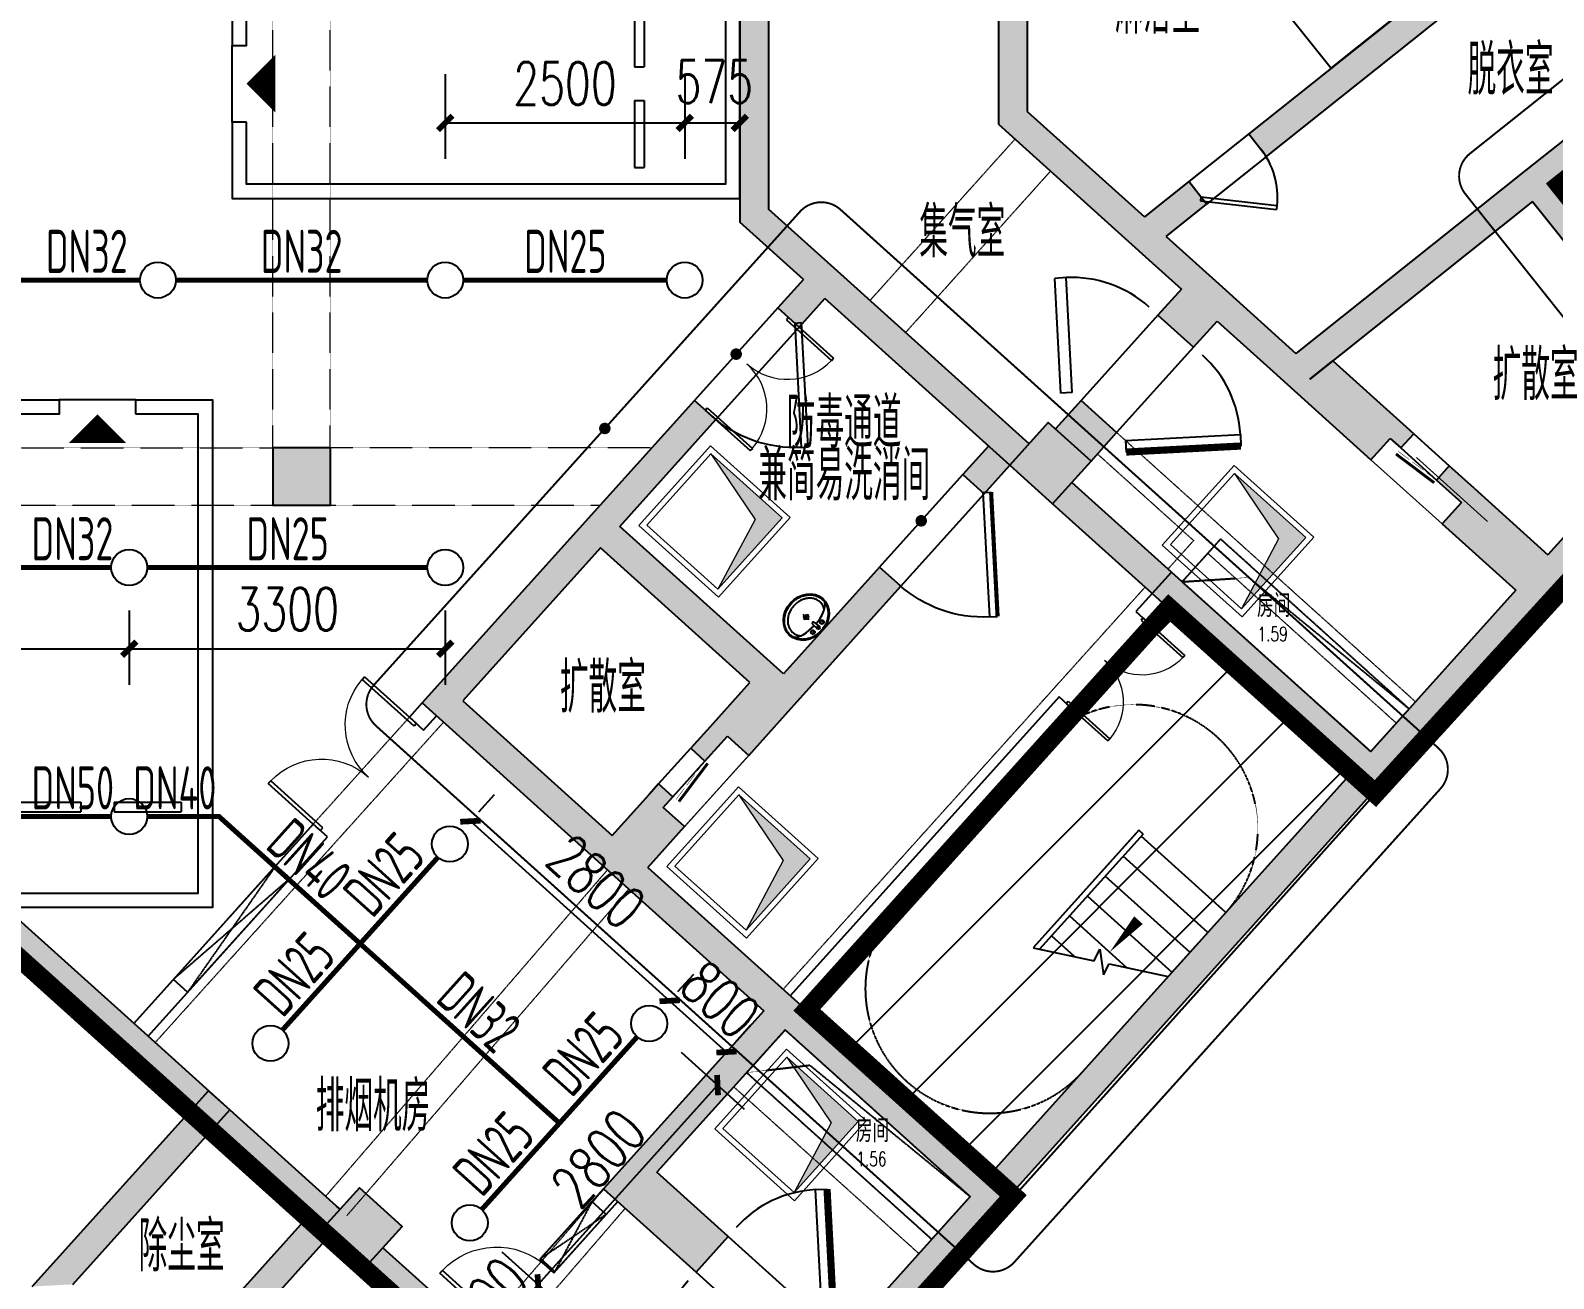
# Model space of a CAD drawing. Extents: x 6824721 to 16538177, y 2478193 to 6665639.
# Drawn here: x 8864383 to 8880286, y 2839080 to 2852107 of the extents above; entities that cross this region are included whole.
import ezdxf

# ---------------------------------------------------------------- set-up
doc = ezdxf.new("R2010")
doc.units = 0
doc.header["$LTSCALE"] = 10
doc.linetypes.add('CONTINOUS', pattern=[0])
doc.linetypes.add('DASH', pattern=[0.35, 0.25, -0.1])
for name, color, linetype in [('0-wo', 8, 'Continuous'), ('00-停车位', 67, 'Continuous'), ('DOOR_FIRE', 4, 'Continuous'), ('PUB_HATCH', 8, 'Continuous'), ('R_人防洗消集水坑', 32, 'Continuous'), ('S-梁-实线', 4, 'CONTINOUS'), ('S-梁-虚线', 4, 'DASH'), ('W-EQUIP_喷头', 7, 'Continuous'), ('W-PIPE-喷淋中', 6, 'Continuous'), ('W-TEXT_喷淋', 7, 'Continuous'), ('W-TWT_DIM', 3, 'Continuous'), ('WALL', 9, 'Continuous'), ('画水辅助', 6, 'Continuous')]:
    doc.layers.add(name, color=color, linetype=linetype)
doc.layers.add('钢梁', color=141, linetype='Continuous', lineweight=18)
doc.styles.add('8B2_02', font='tssdeng.shx', dxfattribs={"width": 0.7, "bigfont": 'TSSDCHN.shx'})
doc.styles.add('_TCH_DIM_T3', font='SIMPLEX', dxfattribs={"width": 0.705882, "bigfont": 'GBCBIG'})
doc.styles.add('_TCH_SPACE', font='SIMPLEX', dxfattribs={"height": 5, "bigfont": 'GBCBIG'})
doc.styles.add('_TWT_PIPEDN', font='TSSDENG', dxfattribs={"width": 0.8, "height": 3.5, "bigfont": 'TSSDCHN'})
doc.dimstyles.new('_TWT_ARCH&&150', dxfattribs={"dimtxt": 446.25, "dimasz": 150, "dimexe": 375, "dimexo": 450, "dimgap": 189.375, "dimtad": 1, "dimdec": 0, "dimzin": 0, "dimdsep": 46, "dimtxsty": '_TCH_DIM_T3', "dimblk": 'ARCHTICK', "dimcen": 0.09, "dimclrt": 7, "dimazin": 2, "dimtfac": 1, "dimtdec": 0, "dimtix": 1, "dimtmove": 2, "dimatfit": 3, "dimfxl": 0, "dimtolj": 1, "dimtzin": 0, "dimarcsym": 0})

# ---------------------------------------------------------------- blocks, each defined once
blk = doc.blocks.new('车位2400x5300')
at = {"layer": '00-停车位', "color": 251}
for p, q in [((-875, -1000), (-175, -1000)), ((-875, -1100), (-875, -1000)), ((-875, -1100), (-175, -1100)), ((-175, -1100), (-175, -1000)), ((175, -1000), (875, -1000)), ((175, -1100), (175, -1000)), ((175, -1100), (875, -1100)), ((875, -1100), (875, -1000)), ((400, -5300), (-400, -5300))]:
    blk.add_line(p, q, dxfattribs=at)
blk.add_lwpolyline([(400, -5150), (400, -5300), (1200, -5300), (1200, 0), (-1200, 0), (-1200, -5300), (-400, -5300), (-400, -5150), (-1050, -5150), (-1050, -150), (1050, -150), (1050, -5150), (400, -5150)], dxfattribs=at)
blk.add_lwpolyline([(0, -5150, 0, 600, 0), (0, -4850, 600, 600, 0)], format="xyseb", dxfattribs=at)
blk = doc.blocks.new('洗消污水集水坑')
at = {"layer": 'R_人防洗消集水坑', "lineweight": 15}
h = blk.add_hatch(color=256, dxfattribs=at)
h.dxf.hatch_style = 1
h.paths.add_polyline_path([(161254, 16997), (162054, 17197), (161054, 17197), (161054, 16197)])
for points in [[(162114, 17257), (160994, 17257), (160994, 16137), (162114, 16137)], [(162054, 17197), (161054, 17197), (161054, 16197), (162054, 16197)]]:
    blk.add_lwpolyline(points, close=True, dxfattribs=at)
blk.add_lwpolyline([(161054, 16197), (161254, 16997), (162054, 17197)], dxfattribs=at)
blk = doc.blocks.new('洗消坑')
at = {"layer": 'R_人防洗消集水坑', "lineweight": 15, "rotation": 227.9999999999999}
for p in [(235953, -258589), (241420, -258794), (236246, -262149), (236747, -264888)]:
    blk.add_blockref('洗消污水集水坑', p, dxfattribs=at)
blk = doc.blocks.new('$DorLib2D$00000002')
for p, q in [((-0.5, 0), (-0.5, 0.4875)), ((-0.475, 0.4875), (-0.5, 0.4875)), ((-0.475, 0), (-0.475, 0.4875)), ((0.475, 0), (0.475, 0.4875)), ((0.475, 0.4875), (0.5, 0.4875)), ((0.5, 0), (0.5, 0.4875)), ((-0.5, 0), (-0.475, 0)), ((0.5, 0), (0.475, 0))]:
    blk.add_line(p, q)
at = {"lineweight": 13}
for centre, start, end in [((-0.4875, 0), 0, 88.53072), ((0.4875, 0), 91.46928, 180)]:
    blk.add_arc(centre, 0.4875, start, end, dxfattribs=at)
blk = doc.blocks.new('A$C31617C59')
at = {"layer": 'DOOR_FIRE', "xscale": -1300, "yscale": -1300, "zscale": 100, "rotation": 47.99999999999827}
blk.add_blockref('$DorLib2D$00000002', (-435, -483), dxfattribs=at)
blk = doc.blocks.new('A$C405108C4')
at = {"color": 252, "linetype": 'DASH'}
for points in [[(158382, -100760), (157460, -102083)], [(158530, -100894), (157311, -101949)], [(161681, -104269), (161295, -104997)], [(161830, -104403), (161146, -104864)]]:
    blk.add_lwpolyline(points, dxfattribs=at)
at = {"layer": '画水辅助', "color": 4}
for points in [[(158530, -100894), (157460, -102083), (157311, -101949), (158382, -100760), (158530, -100894)], [(161681, -104269), (161146, -104864), (161295, -104997), (161830, -104403), (161681, -104269)]]:
    blk.add_lwpolyline(points, dxfattribs=at)
blk = doc.blocks.new('_FZH')
blk.add_lwpolyline([(-0.5, -0.5), (0.5, -0.5), (0.5, 0.5), (-0.5, 0.5)], close=True)
at = {"layer": 'PUB_HATCH'}
blk.add_solid([(-0.5, -0.5), (0.5, -0.5), (-0.5, 0.5), (0.5, 0.5)], dxfattribs=at)
blk = doc.blocks.new('$DorLib2D$00000081')
for p, q in [((-0.207, 0.774), (-0.169, 0.811)), ((0.5, 0.067), (-0.207, 0.774)), ((0.538, 0.104), (-0.169, 0.811)), ((0.5, 0.067), (0.538, 0.104))]:
    blk.add_line(p, q)
blk.add_arc((0.5, 0.067), 1, 135, 180)
blk = doc.blocks.new('$DorLib2D$00000075')
for p, q in [((-0.207, 1.02), (-0.136, 1.09)), ((0.5, 0.313), (-0.207, 1.02)), ((0.5, 0.313), (0.571, 0.383)), ((0.5, -0.313), (-0.207, -1.02)), ((0.571, -0.383), (-0.136, -1.09)), ((0.5, -0.313), (0.571, -0.383)), ((-0.207, -1.02), (-0.136, -1.09))]:
    blk.add_line(p, q)
at = {"const_width": 0.0625}
blk.add_lwpolyline([(0.571, 0.383), (-0.136, 1.09)], dxfattribs=at)
for centre, start, end in [((0.5, 0.313), 135, 180), ((0.5, -0.313), 180, 225)]:
    blk.add_arc(centre, 1, start, end)
blk = doc.blocks.new('$DorLib2D$00000001')
for p, q in [((0.45, 0.975), (0.5, 0.975)), ((0.45, 0), (0.45, 0.975)), ((0.5, 0), (0.5, 0.975)), ((0.5, 0), (0.45, 0))]:
    blk.add_line(p, q)
at = {"lineweight": 13}
blk.add_arc((0.475, 0), 0.975, 91.4693, 180, dxfattribs=at)
blk = doc.blocks.new('$DorLib2D$00000249')
at = {"color": 0}
for points, const_width in [([(-0.504, 0.274), (0.492, 0.361)], 0.06), ([(-0.5, 0.2), (-0.254, 0.221)], 0.01), ([(-0.156, 0.23), (0.13, 0.255)], 0.01), ([(0.207, 0.262), (0.496, 0.287)], 0.01)]:
    blk.add_lwpolyline(points, dxfattribs=dict(at, const_width=const_width))
blk = doc.blocks.new('$DorLib2D$00000084')
for p, q in [((-0.207, 0.807), (-0.16, 0.854)), ((0.5, 0.1), (-0.207, 0.807)), ((0.5, 0.1), (0.547, 0.147))]:
    blk.add_line(p, q)
at = {"const_width": 0.0333}
blk.add_lwpolyline([(0.547, 0.147), (-0.16, 0.854)], dxfattribs=at)
blk.add_arc((0.5, 0.1), 1, 135, 180)
blk = doc.blocks.new('$lvtry$00000173')
at = {"color": 0}
for p, q in [((-11, -125, 0), (-16, -50, 0)), ((12, -125, 0), (16, -50, 0)), ((-35, -219, 0), (40, -219, 0)), ((2, -177, 0), (2, -260, 0))]:
    blk.add_line(p, q, dxfattribs=at)
for centre, radius in [((-69, -62, 0), 20.6), ((-69, -62, 0), 15.6), ((0, -50, 0), 15.8), ((72, -62, 0), 20.6), ((72, -62, 0), 15.6), ((2, -219, 0), 23.4)]:
    blk.add_circle(centre, radius, dxfattribs=at)
blk.add_arc((1, -117, 0), 13.9, 215.486, 324.514, dxfattribs=at)
blk.add_ellipse((2, -219, 0), major_axis=(-259, 0), ratio=0.848663, dxfattribs=at)
for start_param, end_param in [(4.764585, 5.931457), (3.493317, 4.671733)]:
    blk.add_ellipse((2, -215, 0), major_axis=(-259, 0), ratio=0.459125, start_param=start_param, end_param=end_param, dxfattribs=at)
for points, knots in [([(-247, -219, 0), (-247, -226, 0), (-247, -233, 0), (-245, -253, 0), (-242, -264, 0), (-234, -288, 0), (-229, -299, 0), (-216, -321, 0), (-209, -331, 0), (-192, -351, 0), (-183, -360, 0), (-162, -377, 0), (-151, -385, 0), (-127, -399, 0), (-115, -405, 0), (-88, -415, 0), (-75, -419, 0), (-47, -425, 0), (-32, -427, 0), (-4, -429, 0), (11, -429, 0), (40, -426, 0), (54, -424, 0), (82, -418, 0), (96, -413, 0), (122, -403, 0), (134, -397, 0), (158, -383, 0), (169, -375, 0), (189, -357, 0), (198, -348, 0), (215, -328, 0), (222, -318, 0), (234, -296, 0), (239, -284, 0), (246, -261, 0), (248, -249, 0), (251, -225, 0), (251, -213, 0), (249, -189, 0), (246, -177, 0), (239, -154, 0), (234, -143, 0), (222, -121, 0), (215, -110, 0), (199, -90, 0), (190, -81, 0), (170, -63, 0), (159, -55, 0), (135, -41, 0), (123, -35, 0), (97, -24, 0), (83, -20, 0), (55, -13, 0), (41, -11, 0), (12, -9, 0), (-3, -9, 0), (-31, -10, 0), (-46, -12, 0), (-74, -18, 0), (-87, -22, 0), (-114, -32, 0), (-126, -38, 0), (-150, -52, 0), (-162, -60, 0), (-182, -77, 0), (-192, -86, 0), (-209, -106, 0), (-216, -116, 0), (-228, -138, 0), (-234, -149, 0), (-242, -172, 0), (-244, -184, 0), (-247, -204, 0), (-247, -211, 0), (-247, -219, 0)], [0, 0, 0, 0, 0.105369, 0.105369, 0.278747, 0.278747, 0.452125, 0.452125, 0.625504, 0.625504, 0.798882, 0.798882, 0.97226, 0.97226, 1.145639, 1.145639, 1.319017, 1.319017, 1.492395, 1.492395, 1.665774, 1.665774, 1.839152, 1.839152, 2.01253, 2.01253, 2.185909, 2.185909, 2.359287, 2.359287, 2.532665, 2.532665, 2.706044, 2.706044, 2.879422, 2.879422, 3.0528, 3.0528, 3.226179, 3.226179, 3.399557, 3.399557, 3.572935, 3.572935, 3.746313, 3.746313, 3.919692, 3.919692, 4.09307, 4.09307, 4.266448, 4.266448, 4.439827, 4.439827, 4.613205, 4.613205, 4.786583, 4.786583, 4.959962, 4.959962, 5.13334, 5.13334, 5.306718, 5.306718, 5.480097, 5.480097, 5.653475, 5.653475, 5.826853, 5.826853, 6.000232, 6.000232, 6.17361, 6.17361, 6.283185, 6.283185, 6.283185, 6.283185]), ([(-184, -131, 0), (-185, -133, 0), (-186, -135, 0), (-191, -143, 0), (-195, -149, 0), (-201, -161, 0), (-203, -168, 0), (-207, -180, 0), (-209, -187, 0), (-211, -199, 0), (-212, -205, 0), (-212, -214, 0), (-212, -216, 0), (-212, -219, 0), (-212, -225, 0), (-212, -232, 0), (-210, -246, 0), (-208, -254, 0), (-204, -266, 0), (-202, -272, 0), (-198, -281, 0), (-196, -286, 0), (-189, -298, 0), (-185, -304, 0), (-176, -316, 0), (-171, -322, 0), (-161, -332, 0), (-156, -337, 0), (-143, -347, 0), (-135, -353, 0), (-121, -362, 0), (-116, -365, 0), (-105, -370, 0), (-100, -373, 0), (-88, -378, 0), (-82, -380, 0), (-69, -384, 0), (-63, -386, 0), (-47, -389, 0), (-38, -391, 0), (-21, -393, 0), (-12, -393, 0), (7, -394, 0), (16, -393, 0), (34, -392, 0), (43, -390, 0), (59, -387, 0), (67, -385, 0), (83, -380, 0), (91, -378, 0), (106, -372, 0), (113, -368, 0), (127, -361, 0), (133, -357, 0), (146, -348, 0), (152, -343, 0), (163, -333, 0), (169, -328, 0), (178, -317, 0), (183, -312, 0), (190, -301, 0), (194, -296, 0), (200, -284, 0), (204, -277, 0), (209, -264, 0), (210, -258, 0), (213, -246, 0), (214, -241, 0), (216, -227, 0), (216, -219, 0), (215, -206, 0), (214, -200, 0), (213, -189, 0), (211, -183, 0), (206, -167, 0), (202, -156, 0), (193, -141, 0), (190, -136, 0), (187, -131, 0)], [5.740897, 5.740897, 5.740897, 5.740897, 5.780874, 5.780874, 5.896829, 5.896829, 6.012784, 6.012784, 6.128739, 6.128739, 6.240697, 6.240697, 6.283185, 6.283185, 6.283185, 6.399826, 6.399826, 6.5409, 6.5409, 6.634, 6.634, 6.7271, 6.7271, 6.852188, 6.852188, 6.977276, 6.977276, 7.077377, 7.077377, 7.229977, 7.229977, 7.317389, 7.317389, 7.404801, 7.404801, 7.497094, 7.497094, 7.589386, 7.589386, 7.712334, 7.712334, 7.835281, 7.835281, 7.958228, 7.958228, 8.081175, 8.081175, 8.194983, 8.194983, 8.30879, 8.30879, 8.422598, 8.422598, 8.537599, 8.537599, 8.6526, 8.6526, 8.767602, 8.767602, 8.884432, 8.884432, 8.982435, 8.982435, 9.119467, 9.119467, 9.224191, 9.224191, 9.328914, 9.328914, 9.470087, 9.470087, 9.571187, 9.571187, 9.672288, 9.672288, 9.874489, 9.874489, 9.967059, 9.967059, 9.967059, 9.967059])]:
    blk.add_open_spline(points, degree=3, knots=knots, dxfattribs=at)
for p in [(1, -50), (2, -219, 0)]:
    blk.add_point(p, dxfattribs=at)
blk = doc.blocks.new('jkytk')
h = blk.add_hatch()
h.set_pattern_fill('ANSI31', color=252, scale=500)
h.set_pattern_definition([(45, (8493122.4, 3120586.9), (-561.266, 561.266), [])])
edge = h.paths.add_edge_path()
edge.add_line((8573042, 2852788), (8569268, 2848582))
edge.add_line((8569268, 2848582), (8567106, 2850529))
edge.add_line((8567106, 2850529), (8570894, 2854721))
edge.add_line((8570894, 2854721), (8573045, 2852791))
at = {"color": 1, "const_width": 20}
blk.add_lwpolyline([(8573042, 2852788), (8569268, 2848582), (8567106, 2850529), (8570894, 2854721), (8573045, 2852791)], dxfattribs=at)
at = {"layer": 'WALL', "color": 1, "const_width": 200}
for points in [[(8591664, 2868734), (8581726, 2860820), (8579919, 2863088), (8574962, 2859140), (8576768, 2856872), (8573042, 2852788), (8570886, 2854728), (8567106, 2850529), (8569261, 2848589), (8565848, 2844799), (8558488, 2851427), (8549989, 2851427), (8549989, 2856077), (8515539, 2856077)], [(8498859, 2828327), (8482776, 2828327), (8482776, 2792327), (8498891, 2792327), (8498891, 2783328), (8504550, 2783328), (8512897, 2775813), (8515479, 2778680), (8515479, 2788843), (8565856, 2844792), (8558488, 2851427), (8549989, 2851427), (8549989, 2856072), (8515539, 2856072), (8515539, 2864326), (8498940, 2864325), (8498889, 2828327)]]:
    blk.add_lwpolyline(points, dxfattribs=at)
blk = doc.blocks.new('LIANGMOBAN')
at = {"layer": 'S-梁-实线', "lineweight": 18}
for p, q in [((2006935, 132380), (2007203, 132677)), ((2002991, 127925), (2006771, 132123)), ((2004319, 125518), (2002389, 127256))]:
    blk.add_line(p, q, dxfattribs=at)
at = {"layer": 'S-梁-虚线', "color": 8, "lineweight": 18}
for p, q in [((1997441, 133778), (1997441, 142078)), ((1998041, 133778), (1998041, 139183)), ((2005184, 136994), (2003675, 135315)), ((2004047, 134980), (2005556, 136660)), ((2002714, 135239), (2001844, 134273)), ((2002067, 134072), (2002937, 135038)), ((2006252, 133937), (2009369, 131130)), ((1989041, 133778), (1997441, 133778)), ((2001399, 133778), (1998041, 133778)), ((2006051, 133714), (2007055, 132810)), ((2004646, 133499), (2003776, 132533)), ((2003999, 132332), (2004869, 133298)), ((1993707, 133178), (1997441, 133178)), ((1998041, 133178), (2000859, 133178)), ((2007055, 132810), (2006787, 132513)), ((2007203, 132677), (2009169, 130907)), ((2006548, 132324), (2003663, 129119)), ((1999000, 131114), (1995989, 127770)), ((1996212, 127569), (1999223, 130913)), ((2002187, 130768), (2001518, 130025)), ((2001741, 129824), (2002394, 130550)), ((1997993, 125966), (2000935, 129372)), ((1998216, 125765), (2001158, 129172)), ((2003663, 129119), (2002768, 128125)), ((2002255, 127107), (2004185, 125369)), ((1999591, 124527), (2000898, 126041)), ((1999814, 124326), (2001121, 125840)), ((2003087, 124743), (2002195, 125546)), ((2001860, 125175), (2002752, 124372))]:
    blk.add_line(p, q, dxfattribs=at)
blk = doc.blocks.new('_ArchTick')
at = {"color": 0, "linetype": 'ByBlock', "const_width": 0.4}
blk.add_lwpolyline([(-0.5, -0.5), (0.5, 0.5)], dxfattribs=at)
blk = doc.blocks.new('*D455')
at = {"layer": 'Defpoints', "color": 0, "transparency": 16777216}
for p in [(8862014, 2846501), (8865414, 2846501), (8865414, 2845653)]:
    blk.add_point(p, dxfattribs=at)
at = {"layer": 'W-TWT_DIM', "color": 0, "lineweight": -2, "transparency": 16777216}
for p, q in [((8862014, 2846051), (8862014, 2845278)), ((8865414, 2846051), (8865414, 2845278)), ((8862014, 2845653), (8865414, 2845653))]:
    blk.add_line(p, q, dxfattribs=at)
at = {"layer": 'W-TWT_DIM', "color": 0, "lineweight": -2, "transparency": 16777216, "xscale": 150, "yscale": 150, "zscale": 150, "rotation": 180}
blk.add_blockref('_ArchTick', (8862014, 2845653), dxfattribs=at)
at = {"layer": 'W-TWT_DIM', "color": 0, "lineweight": -2, "transparency": 16777216, "xscale": 150, "yscale": 150, "zscale": 150}
blk.add_blockref('_ArchTick', (8865414, 2845653), dxfattribs=at)
at = {"layer": 'W-TWT_DIM', "color": 7, "transparency": 16777216, "insert": (8863714, 2846066), "char_height": 446.2, "attachment_point": 5, "style": '_TCH_DIM_T3'}
blk.add_mtext('\\A1;3400', dxfattribs=at)
blk = doc.blocks.new('*D456')
at = {"layer": 'Defpoints', "color": 0, "transparency": 16777216}
for p in [(8865414, 2846501), (8868714, 2846501), (8868714, 2845653)]:
    blk.add_point(p, dxfattribs=at)
at = {"layer": 'W-TWT_DIM', "color": 0, "lineweight": -2, "transparency": 16777216}
for p, q in [((8865414, 2846051), (8865414, 2845278)), ((8868714, 2846051), (8868714, 2845278)), ((8865414, 2845653), (8868714, 2845653))]:
    blk.add_line(p, q, dxfattribs=at)
at = {"layer": 'W-TWT_DIM', "color": 0, "lineweight": -2, "transparency": 16777216, "xscale": 150, "yscale": 150, "zscale": 150, "rotation": 180}
blk.add_blockref('_ArchTick', (8865414, 2845653), dxfattribs=at)
at = {"layer": 'W-TWT_DIM', "color": 0, "lineweight": -2, "transparency": 16777216, "xscale": 150, "yscale": 150, "zscale": 150}
blk.add_blockref('_ArchTick', (8868714, 2845653), dxfattribs=at)
at = {"layer": 'W-TWT_DIM', "color": 7, "transparency": 16777216, "insert": (8867064, 2846066), "char_height": 446.2, "attachment_point": 5, "style": '_TCH_DIM_T3'}
blk.add_mtext('\\A1;3300', dxfattribs=at)
blk = doc.blocks.new('*D1182')
at = {"layer": 'Defpoints', "color": 0, "transparency": 16777216}
for p in [(8868714, 2852100), (8871214, 2852100), (8871214, 2851142)]:
    blk.add_point(p, dxfattribs=at)
at = {"layer": 'W-TWT_DIM', "color": 0, "lineweight": -2, "transparency": 16777216}
for p, q in [((8868714, 2851650), (8868714, 2850767)), ((8871214, 2851650), (8871214, 2850767)), ((8868714, 2851142), (8871214, 2851142))]:
    blk.add_line(p, q, dxfattribs=at)
at = {"layer": 'W-TWT_DIM', "color": 0, "lineweight": -2, "transparency": 16777216, "xscale": 150, "yscale": 150, "zscale": 150, "rotation": 180}
blk.add_blockref('_ArchTick', (8868714, 2851142), dxfattribs=at)
at = {"layer": 'W-TWT_DIM', "color": 0, "lineweight": -2, "transparency": 16777216, "xscale": 150, "yscale": 150, "zscale": 150}
blk.add_blockref('_ArchTick', (8871214, 2851142), dxfattribs=at)
at = {"layer": 'W-TWT_DIM', "color": 7, "transparency": 16777216, "insert": (8869964, 2851554), "char_height": 446.2, "attachment_point": 5, "style": '_TCH_DIM_T3'}
blk.add_mtext('\\A1;2500', dxfattribs=at)
blk = doc.blocks.new('*D1183')
at = {"layer": 'Defpoints', "color": 0, "transparency": 16777216}
for p in [(8871214, 2852100), (8871789, 2852100), (8871789, 2851142)]:
    blk.add_point(p, dxfattribs=at)
at = {"layer": 'W-TWT_DIM', "color": 0, "lineweight": -2, "transparency": 16777216}
for p, q in [((8871214, 2851650), (8871214, 2850767)), ((8871789, 2851650), (8871789, 2850767)), ((8871214, 2851142), (8871789, 2851142))]:
    blk.add_line(p, q, dxfattribs=at)
at = {"layer": 'W-TWT_DIM', "color": 0, "lineweight": -2, "transparency": 16777216, "xscale": 150, "yscale": 150, "zscale": 150, "rotation": 180}
blk.add_blockref('_ArchTick', (8871214, 2851142), dxfattribs=at)
at = {"layer": 'W-TWT_DIM', "color": 0, "lineweight": -2, "transparency": 16777216, "xscale": 150, "yscale": 150, "zscale": 150}
blk.add_blockref('_ArchTick', (8871789, 2851142), dxfattribs=at)
at = {"layer": 'W-TWT_DIM', "color": 7, "transparency": 16777216, "insert": (8871523, 2851573), "char_height": 446.2, "attachment_point": 5, "style": '_TCH_DIM_T3'}
blk.add_mtext('\\A1;575', dxfattribs=at)
blk = doc.blocks.new('*D1184')
at = {"layer": 'Defpoints', "color": 0, "transparency": 16777216}
for p in [(8868970, 2839661), (8868434, 2839067), (8869683, 2839019)]:
    blk.add_point(p, dxfattribs=at)
at = {"layer": 'W-TWT_DIM', "color": 0, "lineweight": -2, "transparency": 16777216}
for p, q in [((8869304, 2839360), (8869962, 2838768)), ((8869148, 2838424), (8869683, 2839019)), ((8868769, 2838765), (8869427, 2838173))]:
    blk.add_line(p, q, dxfattribs=at)
at = {"layer": 'W-TWT_DIM', "color": 0, "lineweight": -2, "transparency": 16777216, "xscale": 150, "yscale": 150, "zscale": 150}
for p, rotation in [((8869683, 2839019), 47.99999999667594), ((8869148, 2838424), 227.9999999966759)]:
    blk.add_blockref('_ArchTick', p, dxfattribs=dict(at, rotation=rotation))
at = {"layer": 'W-TWT_DIM', "color": 7, "transparency": 16777216, "insert": (8869170, 2838889), "char_height": 446.2, "attachment_point": 5, "rotation": 48, "style": '_TCH_DIM_T3'}
blk.add_mtext('\\A1;800', dxfattribs=at)
blk = doc.blocks.new('*D1185')
at = {"layer": 'Defpoints', "color": 0, "transparency": 16777216}
for p in [(8870843, 2841742), (8871557, 2841099), (8868970, 2839661)]:
    blk.add_point(p, dxfattribs=at)
at = {"layer": 'W-TWT_DIM', "color": 0, "lineweight": -2, "transparency": 16777216}
for p, q in [((8871178, 2841441), (8871835, 2840848)), ((8869683, 2839019), (8871557, 2841099)), ((8869304, 2839360), (8869962, 2838768))]:
    blk.add_line(p, q, dxfattribs=at)
at = {"layer": 'W-TWT_DIM', "color": 0, "lineweight": -2, "transparency": 16777216, "xscale": 150, "yscale": 150, "zscale": 150}
for p, rotation in [((8871557, 2841099), 47.99999999666309), ((8869683, 2839019), 227.9999999966631)]:
    blk.add_blockref('_ArchTick', p, dxfattribs=dict(at, rotation=rotation))
at = {"layer": 'W-TWT_DIM', "color": 7, "transparency": 16777216, "insert": (8870313, 2840335), "char_height": 446.2, "attachment_point": 5, "rotation": 48, "style": '_TCH_DIM_T3'}
blk.add_mtext('\\A1;2800', dxfattribs=at)
blk = doc.blocks.new('*D1186')
at = {"layer": 'Defpoints', "color": 0, "transparency": 16777216}
for p in [(8868762, 2843615), (8871057, 2841979), (8870843, 2841742)]:
    blk.add_point(p, dxfattribs=at)
at = {"layer": 'W-TWT_DIM', "color": 0, "lineweight": -2, "transparency": 16777216}
for p, q in [((8869063, 2843950), (8869227, 2844131)), ((8868976, 2843853), (8871057, 2841979)), ((8871144, 2842076), (8871308, 2842258))]:
    blk.add_line(p, q, dxfattribs=at)
at = {"layer": 'W-TWT_DIM', "color": 0, "lineweight": -2, "transparency": 16777216, "xscale": 150, "yscale": 150, "zscale": 150}
for p, rotation in [((8868976, 2843853), 137.9999999966914), ((8871057, 2841979), 317.9999999966914)]:
    blk.add_blockref('_ArchTick', p, dxfattribs=dict(at, rotation=rotation))
at = {"layer": 'W-TWT_DIM', "color": 7, "transparency": 16777216, "insert": (8870292, 2843223), "char_height": 446.2, "attachment_point": 5, "rotation": 318, "style": '_TCH_DIM_T3'}
blk.add_mtext('\\A1;2800', dxfattribs=at)
blk = doc.blocks.new('*D1187')
at = {"layer": 'Defpoints', "color": 0, "transparency": 16777216}
for p in [(8870843, 2841742), (8871651, 2841444), (8871438, 2841207)]:
    blk.add_point(p, dxfattribs=at)
at = {"layer": 'W-TWT_DIM', "color": 0, "lineweight": -2, "transparency": 16777216}
for p, q in [((8871144, 2842076), (8871308, 2842258)), ((8871057, 2841979), (8871651, 2841444)), ((8871739, 2841541), (8871902, 2841723))]:
    blk.add_line(p, q, dxfattribs=at)
at = {"layer": 'W-TWT_DIM', "color": 0, "lineweight": -2, "transparency": 16777216, "xscale": 150, "yscale": 150, "zscale": 150}
for p, rotation in [((8871057, 2841979), 137.9999999966742), ((8871651, 2841444), 317.9999999966742)]:
    blk.add_blockref('_ArchTick', p, dxfattribs=dict(at, rotation=rotation))
at = {"layer": 'W-TWT_DIM', "color": 7, "transparency": 16777216, "insert": (8871586, 2841991), "char_height": 446.2, "attachment_point": 5, "rotation": 318, "style": '_TCH_DIM_T3'}
blk.add_mtext('\\A1;800', dxfattribs=at)
blk = doc.blocks.new('$TwtSys$00000125')
blk.add_circle((0, 0, 0), 1)

msp = doc.modelspace()

# ---------------------------------------------------------------- hatches: boundary and pattern name
at = {"layer": '0-wo'}
for points in [[(8879996.8, 2853332.3), (8877102.5, 2851027.4), (8877289.3, 2850792.7), (8880418.4, 2853284.5), (8880215.5, 2853378.7)], [(8883626.8, 2853155.1), (8883205.2, 2853202.9), (8879998, 2850648.7), (8880122.6, 2850492.3), (8880302.2, 2850507.5)], [(8872089.1, 2852551.5), (8871789.1, 2852551.5), (8871789.1, 2850107.7), (8872089.1, 2850241.3)], [(8874789.1, 2852551.5), (8874489.1, 2852551.5), (8874489.1, 2851129.2), (8874789.1, 2851262.8)], [(8874789.1, 2851262.8), (8874489.1, 2851129.2), (8876026.5, 2849744.9), (8876093.2, 2849954), (8876013.6, 2850160.2)], [(8880122.6, 2850492.3), (8879998, 2850648.7), (8877595.7, 2848735.7), (8877565.3, 2848583.6), (8877742.5, 2848469), (8880067.5, 2850320.6)], [(8876239.6, 2849956.7), (8876663.5, 2850294.3), (8876476.7, 2850529), (8876013.6, 2850160.2), (8876093.2, 2849954)], [(8880122.6, 2850492.3), (8880067.5, 2850320.6), (8881696.8, 2848274.7), (8881876.5, 2848289.9), (8881931.5, 2848461.6), (8880302.2, 2850507.5)], [(8872669.6, 2849449.4), (8872877.8, 2849531.1), (8872089.1, 2850241.3), (8871789.1, 2850107.7), (8872454.1, 2849508.9)], [(8876093.2, 2849954), (8876026.5, 2849744.9), (8876400.4, 2849408.3), (8876665.5, 2849304.2), (8876824.1, 2849430.5), (8876239.6, 2849956.7)], [(8872454.1, 2849508.9), (8872186.4, 2849211.7), (8872409.4, 2849010.9), (8872677, 2849308.2), (8872669.6, 2849449.4)], [(8874609.2, 2847568.5), (8874810, 2847791.4), (8872877.8, 2849531.1), (8872669.6, 2849449.4), (8872677, 2849308.2)], [(8876400.4, 2849408.3), (8876155.6, 2849136.5), (8876527.2, 2848801.9), (8876771.9, 2849073.7), (8876665.5, 2849304.2)], [(8876665.5, 2849304.2), (8876771.9, 2849073.7), (8877357.8, 2848546.2), (8877565.3, 2848583.6), (8877595.7, 2848735.7), (8876824.1, 2849430.5)], [(8877980.4, 2848658.5), (8877357.8, 2848546.2), (8878379.3, 2847626.4), (8878713.9, 2847998)], [(8877565.3, 2848583.6), (8877980.4, 2848658.5), (8877742.5, 2848469)], [(8870535.8, 2846930.1), (8871539.5, 2848044.9), (8871316.6, 2848245.6), (8870112.1, 2846907.9), (8870327.7, 2846848.4)], [(8875085, 2847947.4), (8875456.6, 2847612.9), (8875724.2, 2847910.1), (8875352.7, 2848244.7)], [(8881929, 2848076.1), (8881722.7, 2848295.3), (8880227.7, 2846635), (8880071.6, 2846371.9), (8880116.1, 2846062.6)], [(8878580.1, 2847849.4), (8878691.5, 2847749), (8878825.4, 2847897.6), (8878713.9, 2847998)], [(8874386.3, 2847769.2), (8874118.6, 2847471.9), (8874341.6, 2847271.2), (8874609.2, 2847568.5)], [(8879457, 2847328.9), (8879196.9, 2847563.1), (8879063.1, 2847414.4), (8879323.2, 2847180.3)], [(8875255.8, 2847389.9), (8875055.1, 2847167), (8876095.5, 2846230.2), (8876296.2, 2846453.1)], [(8879457, 2847328.9), (8879122.5, 2846957.3), (8879893.1, 2846263.4), (8880071.6, 2846371.9), (8880227.7, 2846635)], [(8870327.7, 2846848.4), (8870112.1, 2846907.9), (8868472.8, 2845087.2), (8868896.5, 2845109.4), (8870335.1, 2846707.2)], [(8872109.7, 2845270.8), (8872245.1, 2845391.1), (8870535.8, 2846930.1), (8870327.7, 2846848.4), (8870335.1, 2846707.2), (8871895.7, 2845302)], [(8872267.3, 2844967.5), (8873471.7, 2846305.1), (8873248.8, 2846505.9), (8872245.1, 2845391.1), (8872109.7, 2845270.8)], [(8876095.5, 2846230.2), (8878176.3, 2844356.6), (8878317.5, 2844364), (8878377.1, 2844579.6), (8876296.2, 2846453.1)], [(8880071.6, 2846371.9), (8879893.1, 2846263.4), (8878377.1, 2844579.6), (8878317.5, 2844364), (8878399.3, 2844155.9), (8880116.1, 2846062.6)], [(8871510.9, 2844874.7), (8871882.5, 2844540.2), (8872267.3, 2844967.5), (8872109.7, 2845270.8), (8871895.7, 2845302)], [(8868896.5, 2845109.4), (8868472.8, 2845087.2), (8870627.9, 2843146.8), (8870639.9, 2843458.9), (8870457.1, 2843704.3)], [(8871510.9, 2844874.7), (8871276.7, 2844614.6), (8871425.4, 2844480.8), (8871659.6, 2844740.9)], [(8878317.5, 2844364), (8878176.3, 2844356.6), (8874395.7, 2840157.9), (8874403.1, 2840016.6), (8874618.7, 2839957.1), (8878399.3, 2844155.9)], [(8870990.4, 2843997.7), (8871090.8, 2844109.2), (8870942.2, 2844243), (8870841.8, 2844131.6)], [(8870639.9, 2843458.9), (8870828.6, 2843369.7), (8871213.4, 2843797), (8870841.8, 2844131.6), (8870457.1, 2843704.3)], [(8870639.9, 2843458.9), (8870627.9, 2843146.8), (8872039.9, 2841875.4), (8872255.4, 2841815.9), (8872463.5, 2841897.6), (8870828.6, 2843369.7)], [(8865372.4, 2841419.8), (8865573.2, 2841642.7), (8864119.6, 2842951.5), (8864004.5, 2842651.5)], [(8872255.4, 2841815.9), (8872039.9, 2841875.4), (8870367, 2840017.5), (8870924.5, 2840188.4), (8872262.8, 2841674.7)], [(8872255.4, 2841815.9), (8872262.8, 2841674.7), (8874195, 2839934.9), (8874403.1, 2840016.6), (8874395.7, 2840157.9), (8872463.5, 2841897.6)], [(8867445.8, 2839687.4), (8867579.6, 2839836.1), (8865573.2, 2841642.7), (8865372.4, 2841419.8), (8867267.4, 2839713.5)], [(8864401.9, 2838996.8), (8864825.6, 2839019), (8866464.9, 2840839.8), (8866242, 2841040.5)], [(8870367, 2840017.5), (8871333.1, 2839147.7), (8871667.7, 2839519.2), (8870924.5, 2840188.4)], [(8874403.1, 2840016.6), (8874195, 2839934.9), (8872856.7, 2838448.6), (8872741.5, 2838171.2), (8872845.5, 2837987.8), (8874618.7, 2839957.1)], [(8867460.7, 2839629.2), (8867616.8, 2839802.6), (8867579.6, 2839836.1), (8867445.8, 2839687.4)], [(8865839.9, 2837903.9), (8866051.7, 2837915), (8867490.4, 2839512.7), (8867445.8, 2839687.4), (8867267.4, 2839713.5), (8865828.8, 2838115.7)], [(8868062.7, 2839401.1), (8867861.9, 2839178.2), (8868902.4, 2838241.4), (8869165.4, 2838085.2), (8869474.7, 2838129.8)]]:
    msp.add_hatch(color=8, dxfattribs=at).paths.add_polyline_path(points)
at = {"layer": 'W-PIPE-喷淋中'}
for points in [[(8866352.4, 2843901.5), (8866352.4, 2843927.7), (8866362.5, 2843927.7)], [(8866352.4, 2843901.5), (8866370, 2843921), (8866362.5, 2843927.7)]]:
    msp.add_hatch(color=256, dxfattribs=at).paths.add_polyline_path(points)

# ---------------------------------------------------------------- linework, layer by layer
at = {"layer": '0-wo', "color": 8}
for p, q in [((8879996.8, 2853332.3), (8877102.5, 2851027.4)), ((8877289.3, 2850792.7), (8880418.4, 2853284.5)), ((8883205.2, 2853202.9), (8879998, 2850648.7)), ((8871789.1, 2852551.5), (8871789.1, 2850107.7)), ((8872089.1, 2852551.5), (8872089.1, 2850241.3)), ((8874489.1, 2852551.5), (8874489.1, 2851129.2)), ((8874789.1, 2852551.5), (8874789.1, 2851262.8)), ((8874789.1, 2851262.8), (8876013.6, 2850160.2)), ((8874489.1, 2851129.2), (8876026.5, 2849744.9)), ((8877102.5, 2851027.4), (8876476.7, 2850529)), ((8877102.5, 2851027.4), (8877289.3, 2850792.7)), ((8877289.3, 2850792.7), (8876663.5, 2850294.3)), ((8879998, 2850648.7), (8877595.7, 2848735.7)), ((8876476.7, 2850529), (8876013.6, 2850160.2)), ((8876663.5, 2850294.3), (8876476.7, 2850529)), ((8872877.8, 2849531.1), (8872089.1, 2850241.3)), ((8876239.6, 2849956.7), (8876663.5, 2850294.3)), ((8880067.5, 2850320.6), (8877742.5, 2848469)), ((8880067.5, 2850320.6), (8881696.8, 2848274.7)), ((8872454.1, 2849508.9), (8871789.1, 2850107.7)), ((8876239.6, 2849956.7), (8876824.1, 2849430.5)), ((8876026.5, 2849744.9), (8876400.4, 2849408.3)), ((8872454.1, 2849508.9), (8872186.4, 2849211.7)), ((8874810, 2847791.4), (8872877.8, 2849531.1)), ((8872409.4, 2849010.9), (8872677, 2849308.2)), ((8874609.2, 2847568.5), (8872677, 2849308.2)), ((8876400.4, 2849408.3), (8876155.6, 2849136.5)), ((8876824.1, 2849430.5), (8877595.7, 2848735.7)), ((8872186.4, 2849211.7), (8871316.6, 2848245.6)), ((8872186.4, 2849211.7), (8872409.4, 2849010.9)), ((8876155.6, 2849136.5), (8875352.7, 2848244.7)), ((8876155.6, 2849136.5), (8876527.2, 2848801.9)), ((8872409.4, 2849010.9), (8871539.5, 2848044.9)), ((8876527.2, 2848801.9), (8876771.9, 2849073.7)), ((8876771.9, 2849073.7), (8877357.8, 2848546.2)), ((8876527.2, 2848801.9), (8875724.2, 2847910.1)), ((8877742.5, 2848469), (8877980.4, 2848658.5)), ((8877980.4, 2848658.5), (8878713.9, 2847998)), ((8877357.8, 2848546.2), (8878379.3, 2847626.4)), ((8871316.6, 2848245.6), (8870112.1, 2846907.9)), ((8871539.5, 2848044.9), (8871316.6, 2848245.6)), ((8875352.7, 2848244.7), (8875085, 2847947.4)), ((8875724.2, 2847910.1), (8875352.7, 2848244.7)), ((8881722.7, 2848295.3), (8880227.7, 2846635)), ((8870535.8, 2846930.1), (8871539.5, 2848044.9)), ((8881929, 2848076.1), (8880116.1, 2846062.6)), ((8875456.6, 2847612.9), (8875724.2, 2847910.1)), ((8878691.5, 2847749), (8878825.4, 2847897.6)), ((8878825.4, 2847897.6), (8878713.9, 2847998)), ((8878825.4, 2847897.6), (8879196.9, 2847563.1)), ((8874386.3, 2847769.2), (8874118.6, 2847471.9)), ((8878379.3, 2847626.4), (8878580.1, 2847849.4)), ((8878580.1, 2847849.4), (8878691.5, 2847749)), ((8878691.5, 2847749), (8879063.1, 2847414.4)), ((8874341.6, 2847271.2), (8874609.2, 2847568.5)), ((8879196.9, 2847563.1), (8879063.1, 2847414.4)), ((8879457, 2847328.9), (8879196.9, 2847563.1)), ((8873248.8, 2846505.9), (8874118.6, 2847471.9)), ((8874118.6, 2847471.9), (8874341.6, 2847271.2)), ((8876296.2, 2846453.1), (8875255.8, 2847389.9)), ((8879063.1, 2847414.4), (8879323.2, 2847180.3)), ((8873471.7, 2846305.1), (8874341.6, 2847271.2)), ((8879457, 2847328.9), (8880227.7, 2846635)), ((8876095.5, 2846230.2), (8875055.1, 2847167)), ((8879323.2, 2847180.3), (8879122.5, 2846957.3)), ((8870112.1, 2846907.9), (8868472.8, 2845087.2)), ((8872245.1, 2845391.1), (8870535.8, 2846930.1)), ((8879122.5, 2846957.3), (8879893.1, 2846263.4)), ((8870335.1, 2846707.2), (8868896.5, 2845109.4)), ((8871895.7, 2845302), (8870335.1, 2846707.2)), ((8873248.8, 2846505.9), (8872245.1, 2845391.1)), ((8873471.7, 2846305.1), (8873248.8, 2846505.9)), ((8876296.2, 2846453.1), (8876095.5, 2846230.2)), ((8876095.5, 2846230.2), (8876296.2, 2846453.1)), ((8876296.2, 2846453.1), (8878377.1, 2844579.6)), ((8872267.3, 2844967.5), (8873471.7, 2846305.1)), ((8879893.1, 2846263.4), (8878377.1, 2844579.6)), ((8876095.5, 2846230.2), (8875926, 2846041.9)), ((8876095.5, 2846230.2), (8878176.3, 2844356.6)), ((8875926, 2846041.9), (8876074.6, 2845908.1)), ((8876074.6, 2845908.1), (8876244.1, 2846096.4)), ((8880116.1, 2846062.6), (8878399.3, 2844155.9)), ((8871510.9, 2844874.7), (8871895.7, 2845302)), ((8875123, 2845150.1), (8872314.9, 2842031.4)), ((8875271.6, 2845016.3), (8875123, 2845150.1)), ((8868472.8, 2845087.2), (8868338.9, 2844938.6)), ((8868472.8, 2845087.2), (8870627.9, 2843146.8)), ((8868621.4, 2844953.4), (8868472.8, 2845087.2)), ((8868896.5, 2845109.4), (8870457.1, 2843704.3)), ((8872463.5, 2841897.6), (8875271.6, 2845016.3)), ((8868338.9, 2844938.6), (8868487.6, 2844804.8)), ((8868487.6, 2844804.8), (8868621.4, 2844953.4)), ((8871510.9, 2844874.7), (8871276.7, 2844614.6)), ((8871882.5, 2844540.2), (8872267.3, 2844967.5)), ((8871425.4, 2844480.8), (8871659.6, 2844740.9)), ((8871659.6, 2844740.9), (8871882.5, 2844540.2)), ((8870942.2, 2844243), (8871276.7, 2844614.6)), ((8871276.7, 2844614.6), (8871425.4, 2844480.8)), ((8871090.8, 2844109.2), (8871425.4, 2844480.8)), ((8878176.3, 2844356.6), (8874395.7, 2840157.9)), ((8870942.2, 2844243), (8870841.8, 2844131.6)), ((8871090.8, 2844109.2), (8870942.2, 2844243)), ((8870457.1, 2843704.3), (8870841.8, 2844131.6)), ((8870990.4, 2843997.7), (8871090.8, 2844109.2)), ((8878399.3, 2844155.9), (8874618.7, 2839957.1)), ((8871213.4, 2843797), (8870990.4, 2843997.7)), ((8867335.2, 2843823.9), (8865461.7, 2841743.1)), ((8867483.9, 2843690.1), (8867335.2, 2843823.9)), ((8870828.6, 2843369.7), (8871213.4, 2843797)), ((8875956, 2843758.8), (8874851.3, 2842532)), ((8875935.9, 2843736.5), (8874851.3, 2842532)), ((8876000.5, 2843718.6), (8874919.1, 2842517.6)), ((8876000.5, 2843718.6), (8875956, 2843758.8)), ((8865610.3, 2841609.3), (8867483.9, 2843690.1)), ((8876864.8, 2842900.1), (8875980.5, 2843696.3)), ((8876677.5, 2842692), (8875793.1, 2843488.3)), ((8870828.6, 2843369.7), (8872463.5, 2841897.6)), ((8876490.1, 2842483.9), (8875605.8, 2843280.2)), ((8870627.9, 2843146.8), (8872039.9, 2841875.4)), ((8865573.2, 2841642.7), (8864119.6, 2842951.5)), ((8876302.7, 2842275.8), (8875418.4, 2843072.1)), ((8875831.1, 2842323.7), (8875231, 2842864)), ((8876864.8, 2842900.1), (8876263.2, 2842231.9)), ((8865372.4, 2841419.8), (8864004.5, 2842651.5)), ((8875283.4, 2842440.1), (8875043.7, 2842655.9)), ((8874851.3, 2842532), (8875488.9, 2842396.4)), ((8875488.9, 2842396.4), (8875550.2, 2842516.7)), ((8875550.2, 2842516.7), (8875587.6, 2842250.4)), ((8875587.6, 2842250.4), (8875645.1, 2842363.2)), ((8875645.1, 2842363.2), (8876263.2, 2842231.9)), ((8872039.9, 2841875.4), (8870367, 2840017.5)), ((8872463.5, 2841897.6), (8874395.7, 2840157.9)), ((8872262.8, 2841674.7), (8870924.5, 2840188.4)), ((8872262.8, 2841674.7), (8874195, 2839934.9)), ((8867579.6, 2839836.1), (8865573.2, 2841642.7)), ((8867267.4, 2839713.5), (8865372.4, 2841419.8)), ((8864401.9, 2838996.8), (8866242, 2841040.5)), ((8866242, 2841040.5), (8866464.9, 2840839.8)), ((8864825.6, 2839019), (8866464.9, 2840839.8)), ((8871667.7, 2839519.2), (8870924.5, 2840188.4)), ((8870367, 2840017.5), (8869697.9, 2839274.4)), ((8870367, 2840017.5), (8871333.1, 2839147.7)), ((8874618.7, 2839957.1), (8872845.5, 2837987.8)), ((8874195, 2839934.9), (8872856.7, 2838448.6)), ((8867616.8, 2839802.6), (8867579.6, 2839836.1)), ((8869846.5, 2839140.6), (8870515.7, 2839883.7)), ((8865828.8, 2838115.7), (8867267.4, 2839713.5)), ((8866051.7, 2837915), (8867490.4, 2839512.7)), ((8871333.1, 2839147.7), (8871667.7, 2839519.2)), ((8871667.7, 2839519.2), (8872559.5, 2838716.3)), ((8869474.7, 2838129.8), (8868062.7, 2839401.1)), ((8869697.9, 2839274.4), (8869846.5, 2839140.6)), ((8868902.4, 2838241.4), (8867861.9, 2839178.2)), ((8871333.1, 2839147.7), (8872224.9, 2838344.7))]:
    msp.add_line(p, q, dxfattribs=at)
at = {"layer": '0-wo', "color": 8, "lineweight": 15}
for p, q in [((8878379.3, 2847626.4), (8879122.5, 2846957.3)), ((8878853.4, 2847649.3), (8879596.6, 2846980.2)), ((8871213.4, 2843797), (8871882.5, 2844540.2))]:
    msp.add_line(p, q, dxfattribs=at)
at = {"layer": '0-wo', "color": 8, "linetype": 'DASH', "const_width": 20}
for points in [[(8881617.2, 2847572.1), (8879364.9, 2850400.3, -0.4142136), (8879412.7, 2850821.8), (8882268, 2853095.6, 0.4142136), (8882315.7, 2853517.2), (8879138.7, 2857506.7, -0.4142136), (8879186.4, 2857928.3), (8881611.4, 2859859.4, -0.4142136), (8882033, 2859811.6), (8887836.1, 2852524.6, -0.4142136), (8887788.3, 2852103.1), (8882038.8, 2847524.3, -0.4142136)], [(8867989.6, 2844849.5), (8874232, 2839228.8, 0.4142136), (8874655.7, 2839251), (8879105.4, 2844192.9, 0.4142136), (8879083.2, 2844616.6), (8872840.8, 2850237.3, 0.4142136), (8872417.1, 2850215.1), (8867967.4, 2845273.2, 0.4142136)]]:
    msp.add_lwpolyline(points, format="xyb", close=True, dxfattribs=at)
at = {"layer": '0-wo', "color": 8}
msp.add_lwpolyline([(8878823.4, 2852397.9), (8878138.2, 2853258.4), (8877277.7, 2852573.1), (8877962.9, 2851712.6)], close=True, dxfattribs=at)
at = {"layer": '0-wo', "color": 8, "const_width": 60}
for points in [[(8871773.8, 2848708.6, 1), (8871729.2, 2848748.7, 1)], [(8870410.2, 2847952.9, 1), (8870350.2, 2847952.9, 1)], [(8870410.2, 2847952.9, 1), (8870350.2, 2847952.9, 1)], [(8870410.2, 2847952.9, 1), (8870350.2, 2847952.9, 1)], [(8870410.2, 2847952.9, 1), (8870350.2, 2847952.9, 1)], [(8873706, 2846968.8, 1), (8873661.4, 2847009, 1)], [(8873706, 2846968.8, 1), (8873661.4, 2847009, 1)], [(8873706, 2846968.8, 1), (8873661.4, 2847009, 1)], [(8873706, 2846968.8, 1), (8873661.4, 2847009, 1)]]:
    msp.add_lwpolyline(points, format="xyb", close=True, dxfattribs=at)
at = {"layer": '0-wo', "color": 8, "linetype": 'DASH'}
for points in [[(8876809.3, 2846798.5), (8876407.8, 2846352.6), (8878377.1, 2844579.6), (8878778.5, 2845025.5)], [(8872262.8, 2841674.7), (8871861.3, 2841228.8), (8873793.5, 2839489), (8874195, 2839934.9)]]:
    msp.add_lwpolyline(points, close=True, dxfattribs=at)
for points in [[(8876407.9, 2846352.7), (8877103.1, 2846397.3), (8878778.5, 2845025.5)], [(8871861.3, 2841228.8), (8872519.6, 2841306.8), (8874195, 2839934.9)]]:
    msp.add_lwpolyline(points, dxfattribs=at)
at = {"layer": '0-wo', "color": 8}
msp.add_lwpolyline([(8876494, 2843422.3, 0, 0, 0), (8875650.9, 2842486, 0, 120, 0), (8875952, 2842820.4, 0, 0, 0)], format="xyseb", dxfattribs=at)
at = {"layer": '0-wo', "color": 8, "linetype": 'DASH'}
for centre, start, end in [((8875898.7, 2843769.9), 318, 138), ((8874399.9, 2842105.3), 138, 318)]:
    msp.add_arc(centre, 1300, start, end, dxfattribs=at)
at = {"layer": 'W-PIPE-喷淋中', "ltscale": 1.5, "const_width": 52.5}
for points in [[(8864228.5, 2849501.5), (8865526.6, 2849501.5)], [(8865901.6, 2849501.5), (8868526.6, 2849501.5)], [(8868901.6, 2849501.5), (8871026.6, 2849501.5)], [(8864228.5, 2846501.5), (8865226.6, 2846501.5)], [(8865601.6, 2846501.5), (8868526.6, 2846501.5)], [(8864228.5, 2843901.5), (8865226.6, 2843901.5)], [(8865601.6, 2843901.5), (8866352.4, 2843901.5)], [(8867825.5, 2842575), (8866352.4, 2843901.5)], [(8867825.5, 2842575), (8868636.9, 2843476.1)], [(8867014.2, 2841674), (8867825.5, 2842575)], [(8869906.3, 2840701.5), (8867825.5, 2842575)], [(8869906.3, 2840701.5), (8870717.7, 2841602.5)], [(8869095, 2839800.4), (8869906.3, 2840701.5)]]:
    msp.add_lwpolyline(points, dxfattribs=at)

# ---------------------------------------------------------------- block references
msp.add_blockref('jkytk', (305383.7, -8645.8))
at = {"layer": '0-wo', "color": 8}
for name, p in [('A$C405108C4', (8708564.1, 2944151.5)), ('洗消坑', (8731264.1, 3236801.5)), ('A$C31617C59', (8872297.9, 2849111.3))]:
    msp.add_blockref(name, p, dxfattribs=at)
for name, p, rotation in [('车位2400x5300', (8871789.1, 2851551.5), 270), ('$lvtry$00000173', (8872646.8, 2845838.9, 0), 228.0000000000098)]:
    msp.add_blockref(name, p, dxfattribs=dict(at, rotation=rotation))
for name, p, xscale, yscale, zscale, rotation in [('$DorLib2D$00000081', (8876883, 2850660.9), 799.9999999999999, 799.9999999999999, 300, 218.5325870243507), ('$DorLib2D$00000075', (8875939.9, 2848523.3), 1200, 1200, 500, 228.0000000000113), ('$DorLib2D$00000081', (8871863, 2848628.3), -1300, 1300, 300, 228.0000000000111), ('_FZH', (8875032.9, 2847590.7), 600.0000000000256, 600.0000000000256, 600.0000000000256, 47.99999999999824), ('_FZH', (8867214.1, 2847451.5), 600, 600, 600, 90), ('$DorLib2D$00000084', (8873795.2, 2846888.5), 1300, -1300, 300, 48.00000000036539), ('$DorLib2D$00000002', (8875598.8, 2845529.1), -1200, 1200, 200, 228.0000000001748), ('$DorLib2D$00000002', (8867911.4, 2844314.3), -1500, 1500, 200, 47.99999999999815), ('$DorLib2D$00000075', (8871946.3, 2838932), 1200, 1200, 500, 317.9999999999889), ('_FZH', (8867839.7, 2839601.9), 600.0000000000256, 600.0000000000256, 600.0000000000256, 47.99999999999824), ('$DorLib2D$00000001', (8869504.6, 2838910.2), 800, -800, 200, 228.0000000000137)]:
    msp.add_blockref(name, p, dxfattribs=dict(at, xscale=xscale, yscale=yscale, zscale=zscale, rotation=rotation))
at = {"layer": '0-wo', "color": 8, "xscale": -1, "rotation": 180}
msp.add_blockref('车位2400x5300', (8865083, 2842951.5), dxfattribs=at)
at = {"layer": '0-wo', "color": 8, "lineweight": 15, "xscale": -500, "yscale": -500, "zscale": 200}
for p, rotation in [((8878944.2, 2847656), 317.9999999999847), ((8871183.8, 2844361.9), 47.9999999999872)]:
    msp.add_blockref('$DorLib2D$00000249', p, dxfattribs=dict(at, rotation=rotation))
at = {"layer": 'W-EQUIP_喷头', "xscale": 187.5, "yscale": 187.5, "zscale": 187.5}
for p in [(8865714.1, 2849501.5), (8868714.1, 2849501.5), (8871214.1, 2849501.5), (8865414.1, 2846501.5), (8868714.1, 2846501.5), (8865414.1, 2843901.5)]:
    msp.add_blockref('$TwtSys$00000125', p, dxfattribs=at)
for p, rotation in [((8868762.3, 2843615.4), 317.9999999966914), ((8870843.1, 2841741.9), 227.9999999966914), ((8866888.8, 2841534.6), 47.99999999669141), ((8868969.6, 2839661.1), 227.9999999966914)]:
    msp.add_blockref('$TwtSys$00000125', p, dxfattribs=dict(at, rotation=rotation))
at = {"layer": '钢梁', "color": 6}
msp.add_blockref('LIANGMOBAN', (6869472.7, 2713973), dxfattribs=at)

# ---------------------------------------------------------------- texts
at = {"layer": '0-wo', "color": 6, "style": '8B2_02', "width": 0.6}
for s, p in [('淋浴室', (8875699.3, 2852073.9)), ('脱衣室', (8879387.9, 2851433)), ('集气室', (8873664.1, 2849738.9)), ('扩散室', (8879650, 2848248.5)), ('防毒通道', (8872279.3, 2847751.4)), ('兼简易洗消间', (8871982.7, 2847202.5)), ('扩散室', (8869911.2, 2844986.3)), ('排烟机房', (8867361.3, 2840616.4)), ('除尘室', (8865512.2, 2839153.4))]:
    msp.add_text(s, height=525, dxfattribs=at).set_placement(p)
at = {"layer": '0-wo', "color": 8, "style": '_TCH_SPACE'}
for p in [(8877190.1, 2845983.3), (8873000.8, 2840502.9)]:
    msp.add_text('房间', height=241.13, dxfattribs=at).set_placement(p)
at = {"layer": '0-wo', "color": 8, "style": '_TCH_SPACE', "width": 0.705882}
for s, p in [('1.59', (8877195.5, 2845733.9)), ('1.56', (8873006.2, 2840253.6))]:
    msp.add_text(s, height=148.75, dxfattribs=at).set_placement(p)
at = {"layer": 'W-TEXT_喷淋', "style": '_TWT_PIPEDN', "width": 0.64}
for s, p in [('DN32', (8864544.8, 2849576.5)), ('DN32', (8866787.6, 2849576.5)), ('DN25', (8869537.6, 2849576.5)), ('DN32', (8864394.8, 2846576.5)), ('DN25', (8866637.6, 2846576.5)), ('DN50', (8864394.8, 2843976.5)), ('DN40', (8865456.8, 2843976.5))]:
    msp.add_text(s, height=450, dxfattribs=at).set_placement(p)
for s, rotation, p in [('DN40', 318, (8866822.2, 2843579.4)), ('DN25', 48, (8867952.8, 2842828.5)), ('DN25', 48, (8867016.1, 2841788.1)), ('DN32', 318, (8868599.2, 2841979.4)), ('DN25', 48, (8870033.6, 2840954.9)), ('DN25', 48, (8869096.9, 2839914.5))]:
    msp.add_text(s, height=450, rotation=rotation, dxfattribs=at).set_placement(p)

# ---------------------------------------------------------------- dimensions: what is measured, and where the dimension line sits
at = {"layer": 'W-TWT_DIM'}
for p1, p2, distance, picture, middle in [((8868714.1, 2852100.2), (8871214.1, 2852100.2), -958.6, '*D1182', (8869964.1, 2851554)), ((8862014.1, 2846501.5), (8865414.1, 2846501.5), -848.4, '*D455', (8863714.1, 2846065.5)), ((8865414.1, 2846501.5), (8868714.1, 2846501.5), -848.4, '*D456', (8867064.1, 2846065.5)), ((8868762.3, 2843615.4), (8870843.1, 2841741.9), 319.3, '*D1186', (8870292.4, 2843222.5)), ((8868969.6, 2839661.1), (8870843.1, 2841741.9), -960.2, '*D1185', (8870313.4, 2840335))]:
    dim = msp.add_aligned_dim(p1=p1, p2=p2, distance=distance, dimstyle='_TWT_ARCH&&150', dxfattribs=at)
    dim.commit()
    dim.dimension.update_dxf_attribs({"geometry": picture, "text_midpoint": middle})
for base, p1, p2, angle, picture, middle in [((8871789.1, 2851141.5), (8871214.1, 2852100.2), (8871789.1, 2852100.2), 0, '*D1183', (8871523.4, 2851573.1)), ((8871651.3, 2841443.9), (8870843.1, 2841741.9), (8871437.6, 2841206.6), 318, '*D1187', (8871586.4, 2841990.7)), ((8869683.2, 2839018.5), (8868434.3, 2839066.6), (8868969.6, 2839661.1), 48, '*D1184', (8869170.2, 2838889))]:
    dim = msp.add_linear_dim(base=base, p1=p1, p2=p2, angle=angle, dimstyle='_TWT_ARCH&&150', dxfattribs=at)
    dim.commit()
    dim.dimension.update_dxf_attribs({"geometry": picture, "text_midpoint": middle, "dimtype": 129})

doc.saveas('drawing.dxf')
